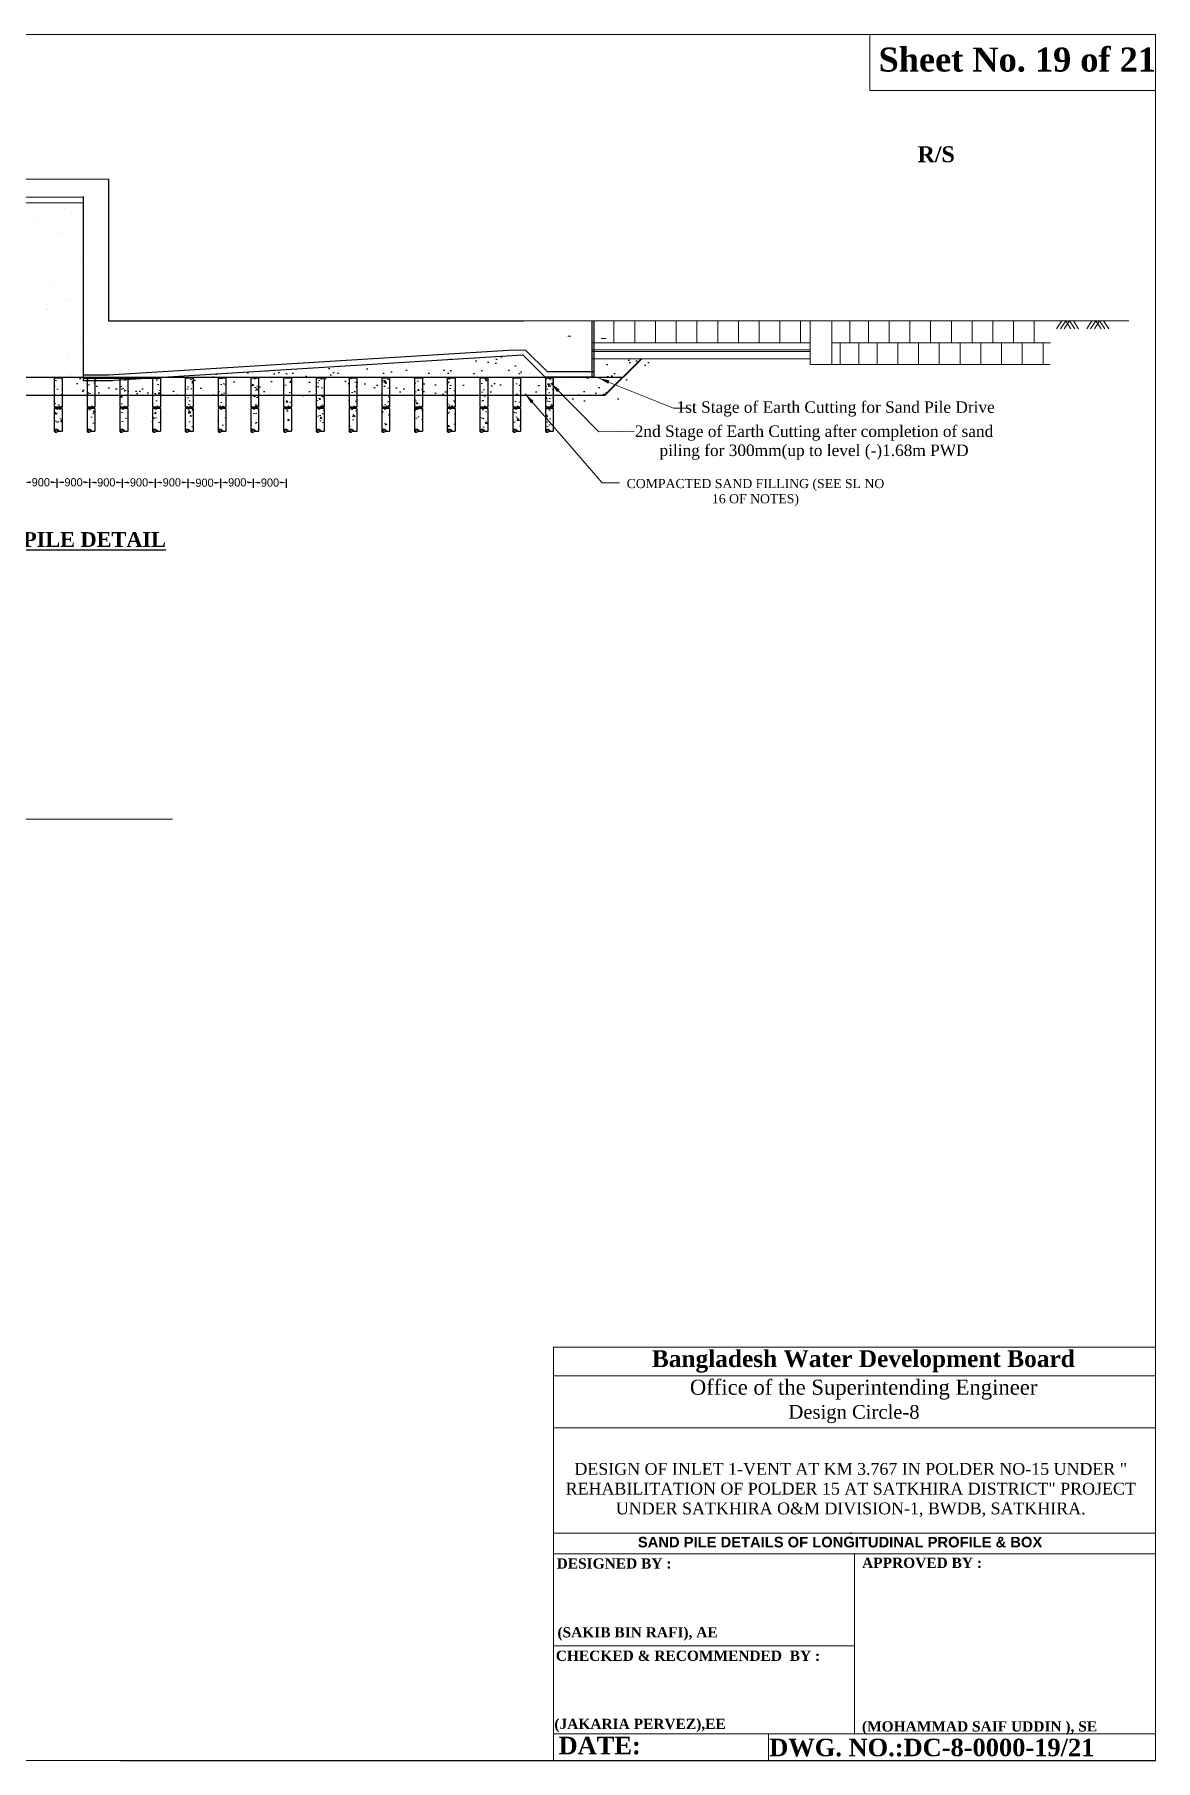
# Model space of a CAD drawing. Header units: inches. Extents: x -1277702 to 350617, y -622745 to 1282697.
# Drawn here: x -491949 to -461137, y 891446 to 938904 of the extents above; entities that cross this region are included whole.
import ezdxf

# ---------------------------------------------------------------- set-up
doc = ezdxf.new("R2010")
doc.units = ezdxf.units.IN
doc.header["$LTSCALE"] = 600
doc.header["$MEASUREMENT"] = 0
doc.linetypes.add('DASHED', pattern=[0.75, 0.5, -0.25])
for name, color, linetype, lineweight in [('DIM', 140, 'Continuous', 15), ('DIMENSION', 3, 'Continuous', 15), ('HATCH', 252, 'Continuous', 5), ('Left Bank Profile', 7, 'Continuous', 25), ('LINE', 7, 'Continuous', 20)]:
    doc.layers.add(name, color=color, linetype=linetype, lineweight=lineweight)
doc.layers.add('P1', color=7, linetype='Continuous')
doc.layers.add('TEXT', color=7, linetype='Continuous')
doc.styles.add('1-2', font='arial.ttf')
doc.styles.add('arial', font='swisscl.ttf')
doc.styles.add('BIG', font='ROMANT.SHX')
doc.styles.add('dimText', font='ARIALN.TTF')
doc.dimstyles.new('3', dxfattribs={"dimtxt": 225, "dimasz": 350, "dimexe": 100, "dimexo": 25, "dimgap": 9, "dimtad": 0, "dimdec": 0, "dimzin": 0, "dimdsep": 46, "dimtxsty": 'Standard', "dimcen": 0, "dimclrd": 5, "dimclre": 6, "dimclrt": 1, "dimadec": 0, "dimazin": 0, "dimtfac": 1, "dimtdec": 0, "dimtofl": 0, "dimtmove": 2, "dimatfit": 3, "dimfxl": 1, "dimfrac": 1, "dimtolj": 1, "dimtzin": 0, "dimarcsym": 0})
doc.dimstyles.new('dim_230', dxfattribs={"dimtxt": 460, "dimasz": 460, "dimexe": 230, "dimexo": 100, "dimgap": 100, "dimtad": 1, "dimdec": 0, "dimzin": 0, "dimdsep": 46, "dimtxsty": 'dimText', "dimcen": 0.09, "dimclrd": 256, "dimclre": 256, "dimclrt": 7, "dimadec": 0, "dimazin": 0, "dimtfac": 1, "dimtdec": 0, "dimtofl": 0, "dimtmove": 0, "dimatfit": 3, "dimfxl": 1, "dimtolj": 1, "dimtzin": 0, "dimlwd": -1, "dimlwe": -1, "dimarcsym": 0})
doc.dimstyles.new('dim_70', dxfattribs={"dimtxt": 140, "dimasz": 140, "dimexe": 70, "dimexo": 40, "dimgap": 50, "dimtad": 1, "dimdec": 0, "dimzin": 0, "dimdsep": 46, "dimtxsty": 'arial', "dimcen": 0.09, "dimclrd": 5, "dimclre": 5, "dimclrt": 7, "dimadec": 0, "dimazin": 0, "dimtfac": 1, "dimtdec": 0, "dimtmove": 0, "dimatfit": 3, "dimfxl": 1, "dimtolj": 1, "dimtzin": 0, "dimarcsym": 0})

# ---------------------------------------------------------------- blocks, each defined once
blk = doc.blocks.new('DOT')
at = {"layer": 'DIM'}
for p, q in [((0, 62.63), (0, -75.16)), ((-75.25, 0), (71.07, 0))]:
    blk.add_line(p, q, dxfattribs=at)
at = {"layer": 'DIM', "const_width": 24.75}
blk.add_lwpolyline([(-12.62, 0, 1), (12.62, 0, 1)], format="xyb", close=True, dxfattribs=at)
blk = doc.blocks.new('pile-X')
at = {"layer": 'DIM', "ltscale": 50}
h = blk.add_hatch(dxfattribs=at)
h.set_pattern_fill('AR-CONC', color=8, scale=100, style=0)
h.set_pattern_definition([(50, (-3010845.5, 571089.3), (717.26018, -62.75213), [75, -825]), (355, (-3010845.5, 571089.3), (-138.75133, 752.19213), [60, -660]), (100.4514, (-3010785.7, 571084.1), (578.50938, 689.43954), [63.74019, -701.14211]), (46.1842, (-3010845.5, 571289.3), (1067.24105, -165.51901), [112.5, -1237.5]), (96.6356, (-3010756.5, 571275.5), (934.6627, 974.11787), [95.6103, -1051.713]), (351.1842, (-3010845.5, 571289.3), (934.66195, 974.1186), [90, -990]), (21, (-3010745.5, 571239.3), (596.90705, -402.61889), [75, -825]), (326, (-3010745.5, 571239.3), (243.31533, 725.15005), [60, -660]), (71.4514, (-3010695.7, 571205.75), (840.22263, 322.5305), [63.74019, -701.14211]), (37.5, (-3010845.48, 571089.3), (12.159855, 332.893854), [0, -652, 0, -670, 0, -662.5]), (7.5, (-3010845.48, 571089.3), (263.069537, 394.41171), [0, -382, 0, -637, 0, -252.5]), (327.5, (-3011068.48, 571089.3), (533.822436, -22.554872), [0, -250, 0, -780, 0, -1035]), (317.5, (-3011168.48, 571089.3), (583.18617, 100.10498), [0, -325, 0, -518, 0, -735])])
h.paths.add_polyline_path([(-150, -1863), (-44, -1863), (-44, -1814), (22, -1903), (22, -1862), (150, -1862), (150, 0), (-150, 0)])
at = {"layer": 'P1', "ltscale": 50}
for points in [[(-150, 0), (-150, -1112)], [(-150, 0), (150, 0)], [(150, 0), (150, -1112)], [(-150, -1112), (-44, -1112), (-44, -1064), (22, -1152), (22, -1112), (150, -1112)], [(-150, -1161), (-29, -1161), (-29, -1113), (38, -1201), (38, -1161), (150, -1161)], [(-150, -1161), (-150, -2029)], [(150, -1161), (150, -2011)]]:
    blk.add_lwpolyline(points, dxfattribs=at)
blk.add_spline([(-150, -2029), (-115, -2047), (-72, -2042), (-23, -2010), (15, -1981), (67, -1965), (106, -1968), (132, -1982), (144, -1997), (150, -2011), (150, -2024), (123, -2061), (73, -2067), (38, -2051), (10, -2031), (-18, -2023), (-51, -2031)], degree=3, dxfattribs=at)
blk = doc.blocks.new('*D75')
at = {"layer": 'DEFPOINTS', "color": 0}
for p in [(-492226, 926419), (-491326, 926592), (-491326, 926419)]:
    blk.add_point(p, dxfattribs=at)
at = {"layer": 'LINE', "color": 6, "lineweight": -2}
for p, q in [((-492226, 926444), (-492226, 926692)), ((-491326, 926444), (-491326, 926692))]:
    blk.add_line(p, q, dxfattribs=at)
at = {"layer": 'LINE', "color": 5, "lineweight": -2}
for p, q in [((-492076, 926592), (-492047, 926592)), ((-491476, 926592), (-491504, 926592))]:
    blk.add_line(p, q, dxfattribs=at)
at = {"layer": 'LINE', "color": 5}
for points in [[(-492076, 926617), (-492076, 926567), (-492226, 926592)], [(-491476, 926617), (-491476, 926567), (-491326, 926592)]]:
    blk.add_solid(points, dxfattribs=at)
at = {"layer": 'LINE', "color": 1, "insert": (-491776, 926592), "char_height": 225, "attachment_point": 5}
blk.add_mtext('\\A1;900', dxfattribs=at)
blk = doc.blocks.new('*D76')
at = {"layer": 'DEFPOINTS', "color": 0}
for p in [(-490426, 926415), (-489526, 926588), (-489526, 926415)]:
    blk.add_point(p, dxfattribs=at)
at = {"layer": 'LINE', "color": 6, "lineweight": -2}
for p, q in [((-490426, 926440), (-490426, 926688)), ((-489526, 926440), (-489526, 926688))]:
    blk.add_line(p, q, dxfattribs=at)
at = {"layer": 'LINE', "color": 5, "lineweight": -2}
for p, q in [((-490276, 926588), (-490247, 926588)), ((-489676, 926588), (-489704, 926588))]:
    blk.add_line(p, q, dxfattribs=at)
at = {"layer": 'LINE', "color": 5}
for points in [[(-490276, 926613), (-490276, 926563), (-490426, 926588)], [(-489676, 926613), (-489676, 926563), (-489526, 926588)]]:
    blk.add_solid(points, dxfattribs=at)
at = {"layer": 'LINE', "color": 1, "insert": (-489976, 926588), "char_height": 225, "attachment_point": 5}
blk.add_mtext('\\A1;900', dxfattribs=at)
blk = doc.blocks.new('*D77')
at = {"layer": 'DEFPOINTS', "color": 0}
for p in [(-491326, 926419), (-490426, 926592), (-490426, 926419)]:
    blk.add_point(p, dxfattribs=at)
at = {"layer": 'LINE', "color": 6, "lineweight": -2}
for p, q in [((-491326, 926444), (-491326, 926692)), ((-490426, 926444), (-490426, 926692))]:
    blk.add_line(p, q, dxfattribs=at)
at = {"layer": 'LINE', "color": 5, "lineweight": -2}
for p, q in [((-491176, 926592), (-491147, 926592)), ((-490576, 926592), (-490604, 926592))]:
    blk.add_line(p, q, dxfattribs=at)
at = {"layer": 'LINE', "color": 5}
for points in [[(-491176, 926617), (-491176, 926567), (-491326, 926592)], [(-490576, 926617), (-490576, 926567), (-490426, 926592)]]:
    blk.add_solid(points, dxfattribs=at)
at = {"layer": 'LINE', "color": 1, "insert": (-490876, 926592), "char_height": 225, "attachment_point": 5}
blk.add_mtext('\\A1;900', dxfattribs=at)
blk = doc.blocks.new('*D78')
at = {"layer": 'DEFPOINTS', "color": 0}
for p in [(-487726, 926579), (-487726, 926406), (-486826, 926406)]:
    blk.add_point(p, dxfattribs=at)
at = {"layer": 'LINE', "color": 6, "lineweight": -2}
for p, q in [((-487726, 926431), (-487726, 926679)), ((-486826, 926431), (-486826, 926679))]:
    blk.add_line(p, q, dxfattribs=at)
at = {"layer": 'LINE', "color": 5, "lineweight": -2}
for p, q in [((-487576, 926579), (-487547, 926579)), ((-486976, 926579), (-487004, 926579))]:
    blk.add_line(p, q, dxfattribs=at)
at = {"layer": 'LINE', "color": 5}
for points in [[(-487576, 926604), (-487576, 926554), (-487726, 926579)], [(-486976, 926604), (-486976, 926554), (-486826, 926579)]]:
    blk.add_solid(points, dxfattribs=at)
at = {"layer": 'LINE', "color": 1, "insert": (-487276, 926579), "char_height": 225, "attachment_point": 5}
blk.add_mtext('\\A1;900', dxfattribs=at)
blk = doc.blocks.new('*D79')
at = {"layer": 'DEFPOINTS', "color": 0}
for p in [(-488626, 926588), (-488626, 926415), (-487726, 926415)]:
    blk.add_point(p, dxfattribs=at)
at = {"layer": 'LINE', "color": 6, "lineweight": -2}
for p, q in [((-488626, 926440), (-488626, 926688)), ((-487726, 926440), (-487726, 926688))]:
    blk.add_line(p, q, dxfattribs=at)
at = {"layer": 'LINE', "color": 5, "lineweight": -2}
for p, q in [((-488476, 926588), (-488447, 926588)), ((-487876, 926588), (-487904, 926588))]:
    blk.add_line(p, q, dxfattribs=at)
at = {"layer": 'LINE', "color": 5}
for points in [[(-488476, 926613), (-488476, 926563), (-488626, 926588)], [(-487876, 926613), (-487876, 926563), (-487726, 926588)]]:
    blk.add_solid(points, dxfattribs=at)
at = {"layer": 'LINE', "color": 1, "insert": (-488176, 926588), "char_height": 225, "attachment_point": 5}
blk.add_mtext('\\A1;900', dxfattribs=at)
blk = doc.blocks.new('*D80')
at = {"layer": 'DEFPOINTS', "color": 0}
for p in [(-489526, 926588), (-489526, 926415), (-488626, 926415)]:
    blk.add_point(p, dxfattribs=at)
at = {"layer": 'LINE', "color": 6, "lineweight": -2}
for p, q in [((-489526, 926440), (-489526, 926688)), ((-488626, 926440), (-488626, 926688))]:
    blk.add_line(p, q, dxfattribs=at)
at = {"layer": 'LINE', "color": 5, "lineweight": -2}
for p, q in [((-489376, 926588), (-489347, 926588)), ((-488776, 926588), (-488804, 926588))]:
    blk.add_line(p, q, dxfattribs=at)
at = {"layer": 'LINE', "color": 5}
for points in [[(-489376, 926613), (-489376, 926563), (-489526, 926588)], [(-488776, 926613), (-488776, 926563), (-488626, 926588)]]:
    blk.add_solid(points, dxfattribs=at)
at = {"layer": 'LINE', "color": 1, "insert": (-489076, 926588), "char_height": 225, "attachment_point": 5}
blk.add_mtext('\\A1;900', dxfattribs=at)
blk = doc.blocks.new('*D81')
at = {"layer": 'DEFPOINTS', "color": 0}
for p in [(-485926, 926410), (-485026, 926583), (-485026, 926410)]:
    blk.add_point(p, dxfattribs=at)
at = {"layer": 'LINE', "color": 6, "lineweight": -2}
for p, q in [((-485926, 926435), (-485926, 926683)), ((-485026, 926435), (-485026, 926683))]:
    blk.add_line(p, q, dxfattribs=at)
at = {"layer": 'LINE', "color": 5, "lineweight": -2}
for p, q in [((-485776, 926583), (-485747, 926583)), ((-485176, 926583), (-485204, 926583))]:
    blk.add_line(p, q, dxfattribs=at)
at = {"layer": 'LINE', "color": 5}
for points in [[(-485776, 926608), (-485776, 926558), (-485926, 926583)], [(-485176, 926608), (-485176, 926558), (-485026, 926583)]]:
    blk.add_solid(points, dxfattribs=at)
at = {"layer": 'LINE', "color": 1, "insert": (-485476, 926583), "char_height": 225, "attachment_point": 5}
blk.add_mtext('\\A1;900', dxfattribs=at)
blk = doc.blocks.new('*D82')
at = {"layer": 'DEFPOINTS', "color": 0}
for p in [(-486826, 926415), (-485926, 926588), (-485926, 926415)]:
    blk.add_point(p, dxfattribs=at)
at = {"layer": 'LINE', "color": 6, "lineweight": -2}
for p, q in [((-486826, 926440), (-486826, 926688)), ((-485926, 926440), (-485926, 926688))]:
    blk.add_line(p, q, dxfattribs=at)
at = {"layer": 'LINE', "color": 5, "lineweight": -2}
for p, q in [((-486676, 926588), (-486647, 926588)), ((-486076, 926588), (-486104, 926588))]:
    blk.add_line(p, q, dxfattribs=at)
at = {"layer": 'LINE', "color": 5}
for points in [[(-486676, 926613), (-486676, 926563), (-486826, 926588)], [(-486076, 926613), (-486076, 926563), (-485926, 926588)]]:
    blk.add_solid(points, dxfattribs=at)
at = {"layer": 'LINE', "color": 1, "insert": (-486376, 926588), "char_height": 225, "attachment_point": 5}
blk.add_mtext('\\A1;900', dxfattribs=at)

msp = doc.modelspace()

# ---------------------------------------------------------------- hatches: boundary and pattern name
at = {"linetype": 'DASHED'}
h = msp.add_hatch(dxfattribs=at)
h.set_pattern_fill('AR-SAND', color=256, scale=400, style=0)
h.set_pattern_definition([(142.5, (-1465589.95, -13229.54), (25.19734, 770.7295), [0, -608, 0, -680, 0, -650]), (172.5, (-1465590, -13229.5), (-707.9107, 1128.8584), [0, -328, 0, -548, 0, -210]), (212.5, (-1465097.95, -13229.54), (-1245.65674, 2.26362), [0, -200, 0, -720, 0, -940]), (222.5, (-1465098, -13229.5), (-1202.4506, 351.0702), [0, -100, 0, -472, 0, -540])])
h.paths.add_polyline_path([(-490848.07503, 928977.88837), (-490877.36255, 929477.88837), (-488776.87438, 929477.88837), (-478791.77274, 930092.98703), (-478179.10132, 929480.31562), (-477553.67384, 929480.31562), (-477553.67384, 928977.88837)])
h = msp.add_hatch()
h.set_pattern_fill('AR-SAND', scale=400, style=0)
h.set_pattern_definition([(142.5, (-859590.9, 741273.1), (25.1973, 770.7295), [0, -608, 0, -680, 0, -650]), (172.5, (-859590.9, 741273.1), (-707.9107, 1128.8584), [0, -328, 0, -548, 0, -210]), (212.5, (-859098.9, 741273.1), (-1245.6567, 2.2636), [0, -200, 0, -720, 0, -940]), (222.5, (-859098.9, 741273.1), (-1202.4506, 351.0702), [0, -100, 0, -472, 0, -540])])
h.paths.add_polyline_path([(-477207.9432, 929480.31562), (-476566.28551, 929480.31562), (-476566.28551, 929990.31562), (-474805.00668, 929990.31562), (-475963.15488, 928832.16742), (-476566.26619, 928832.16742), (-477207.9432, 928832.14994)])

# ---------------------------------------------------------------- linework, layer by layer
at = {"color": 0}
for p, q in [((-489911.14374, 934927.88837), (-489911.14374, 931027.88837)), ((-490611.63191, 931101.29058), (-490611.63191, 929701.29058)), ((-490611.63191, 931051.29058), (-490611.63191, 929651.29058)), ((-489911.14374, 931027.88837), (-481238.80576, 931027.88837)), ((-476616.64801, 929480.31562), (-476616.64801, 931030.31375)), ((-476566.28551, 929480.31562), (-476566.28551, 931030.31375)), ((-476566.28551, 929480.31562), (-476566.28551, 931030.31375)), ((-478771.14374, 930227.88837), (-489911.14374, 929541.64607)), ((-478448.8114, 930227.88837), (-477851.23865, 929630.31562)), ((-489911.14374, 929391.64607), (-478526.0421, 930092.98703)), ((-478526.0421, 930092.98703), (-477913.37069, 929480.31562)), ((-490611.63191, 929458.67641), (-488511.14374, 929458.67641)), ((-476566.28551, 929480.31562), (-477913.37069, 929480.31562)), ((-476566.28551, 929630.31562), (-477851.23865, 929630.31562)), ((-476268.33742, 928977.88837), (-513583.27826, 928977.88837))]:
    msp.add_line(p, q, dxfattribs=at)
at = {"linetype": 'DASHED'}
for p, q in [((-491173.77979, 934171.16091), (-491173.77979, 934171.16091)), ((-491117.76526, 934124.66472), (-491117.76526, 934124.66472)), ((-490949.08697, 934017.20479), (-490949.08697, 934017.20479)), ((-490721.51629, 934175.55996), (-490721.51629, 934175.55996)), ((-490647.78856, 934108.00094), (-490647.78856, 934108.00094)), ((-491923.96693, 933824.48973), (-491923.96693, 933824.48973)), ((-491850.2392, 933756.93071), (-491850.2392, 933756.93071)), ((-491656.13862, 933801.03396), (-491656.13862, 933801.03396)), ((-491587.50187, 933628.08546), (-491587.50187, 933628.08546)), ((-490726.593, 933543.70455), (-490726.593, 933543.70455)), ((-491803.30212, 933401.9531), (-491803.30212, 933401.9531)), ((-491595.0987, 933429.3636), (-491595.0987, 933429.3636)), ((-491502.2443, 933438.05213), (-491502.2443, 933438.05213)), ((-491269.90479, 933472.17619), (-491269.90479, 933472.17619)), ((-491148.58244, 933400.4314), (-491148.58244, 933400.4314)), ((-491104.11454, 933073.23342), (-491104.11454, 933073.23342)), ((-490794.71391, 933123.02382), (-490794.71391, 933123.02382)), ((-491871.69237, 933013.30028), (-491871.69237, 933013.30028)), ((-491630.94127, 933030.30445), (-491630.94127, 933030.30445)), ((-491264.45053, 932626.44456), (-491264.45053, 932626.44456)), ((-491123.3851, 932629.70189), (-491123.3851, 932629.70189)), ((-491030.3868, 933005.6744), (-491030.3868, 933005.6744)), ((-490682.3919, 932686.79582), (-490682.3919, 932686.79582)), ((-491884.84254, 932335.7256), (-491884.84254, 932335.7256)), ((-491717.31931, 932119.11931), (-491717.31931, 932119.11931)), ((-491605.74393, 932259.57494), (-491605.74393, 932259.57494)), ((-491434.50368, 932414.84612), (-491434.50368, 932414.84612)), ((-491226.30026, 932442.25662), (-491226.30026, 932442.25662)), ((-490901.10635, 932485.06921), (-490901.10635, 932485.06921)), ((-491548.64102, 932011.65939), (-491548.64102, 932011.65939)), ((-491486.71278, 931970.90688), (-491486.71278, 931970.90688)), ((-491412.98505, 931903.34786), (-491412.98505, 931903.34786)), ((-491098.18776, 931858.97238), (-491098.18776, 931858.97238)), ((-490941.39918, 931624.80367), (-490941.39918, 931624.80367)), ((-491934.21095, 931313.3982), (-491934.21095, 931313.3982)), ((-491609.01703, 931356.21079), (-491609.01703, 931356.21079)), ((-491580.54659, 931488.84543), (-491580.54659, 931488.84543)), ((-491065.70525, 931427.73914), (-491065.70525, 931427.73914)), ((-491064.99014, 931584.46928), (-491064.99014, 931584.46928)), ((-490857.50183, 931455.14964), (-490857.50183, 931455.14964)), ((-490666.86038, 931219.65057), (-490666.86038, 931219.65057)), ((-491869.31102, 930868.58035), (-491869.31102, 930868.58035)), ((-491795.58329, 930801.02133), (-491795.58329, 930801.02133)), ((-491555.34924, 930718.11593), (-491555.34924, 930718.11593)), ((-491394.26797, 931117.47842), (-491394.26797, 931117.47842)), ((-491225.58968, 931010.01849), (-491225.58968, 931010.01849)), ((-491072.99041, 931088.24288), (-491072.99041, 931088.24288)), ((-491864.00458, 930620.89916), (-491864.00458, 930620.89916)), ((-491773.61593, 930298.88071), (-491773.61593, 930298.88071)), ((-491565.41251, 930326.29121), (-491565.41251, 930326.29121)), ((-491447.58839, 930482.14275), (-491447.58839, 930482.14275)), ((-491240.21859, 930369.10381), (-491240.21859, 930369.10381)), ((-491047.79307, 930317.51337), (-491047.79307, 930317.51337)), ((-490696.90681, 930440.63216), (-490696.90681, 930440.63216)), ((-491530.1519, 929947.38642), (-491530.1519, 929947.38642)), ((-491071.21662, 930115.83752), (-491071.21662, 930115.83752)), ((-491049.45862, 930117.32404), (-491049.45862, 930117.32404)), ((-490975.73089, 930049.76501), (-490975.73089, 930049.76501)), ((-490902.53833, 930008.3776), (-490902.53833, 930008.3776)), ((-490627.73599, 929730.88644), (-490627.73599, 929730.88644)), ((-478463.70787, 929791.79176), (-478463.70787, 929791.79176)), ((-491948.12928, 929240.24538), (-491948.12928, 929240.24538)), ((-491830.18663, 929379.81621), (-491830.18663, 929379.81621)), ((-491825.14373, 929485.26112), (-491825.14373, 929485.26112)), ((-491768.86003, 929473.94302), (-491768.86003, 929473.94302)), ((-491540.95324, 929619.25826), (-491540.95324, 929619.25826)), ((-491432.05687, 929495.78553), (-491432.05687, 929495.78553)), ((-491404.81749, 929311.77373), (-491404.81749, 929311.77373)), ((-491196.61407, 929339.18423), (-491196.61407, 929339.18423)), ((-491022.59573, 929546.78386), (-491022.59573, 929546.78386)), ((-490935.71649, 929523.7802), (-490935.71649, 929523.7802)), ((-490871.42016, 929381.99682), (-490871.42016, 929381.99682)), ((-478350.82634, 929583.04032), (-478350.82634, 929583.04032)), ((-478308.00084, 929624.23857), (-478308.00084, 929624.23857)), ((-478066.63584, 929449.04318), (-478066.63584, 929449.04318)), ((-477839.25789, 929439.41046), (-477839.25789, 929439.41046)), ((-477825.64201, 929254.11162), (-477825.64201, 929254.11162)), ((-477441.12813, 929323.44114), (-477441.12813, 929323.44114)), ((-491504.95456, 929176.65691), (-491504.95456, 929176.65691)), ((-490748.16528, 929114.19663), (-490748.16528, 929114.19663)), ((-477897.95755, 929075.71507), (-477897.95755, 929075.71507)), ((-477166.63584, 928968.25514), (-477166.63584, 928968.25514)), ((-476939.25789, 928958.62243), (-476939.25789, 928958.62243))]:
    msp.add_line(p, q, dxfattribs=at)
at = {"color": 7}
for p, q in [((-490611.63191, 934451.29058), (-490611.63191, 929391.64607)), ((-489911.14374, 931027.88837), (-478511.14374, 931027.88837)), ((-476289.37173, 928977.88837), (-475276.94448, 929990.31562)), ((-476268.33742, 928977.88837), (-475255.91017, 929990.31562)), ((-514035.34301, 929480.31562), (-475765.91017, 929480.31562)), ((-490611.63191, 929701.29058), (-490611.63191, 929551.29058)), ((-490611.63191, 929651.29058), (-490611.63191, 929501.29058)), ((-489911.14374, 929541.64607), (-490611.63191, 929541.64607)), ((-490611.63191, 929391.64607), (-489808.5857, 929391.64607))]:
    msp.add_line(p, q, dxfattribs=at)
at = {"layer": 'DIM', "ltscale": 500}
for centre, radius, start, end in [((-491345.66107, 927865.65722), 156.48904, 56.772061547, 112.077716658), ((-491320.39787, 928124.46879), 141.49037, 233.540251251, 295.309526956), ((-490445.66107, 927865.65722), 156.48904, 56.772061547, 112.077716658), ((-490420.39787, 928124.46879), 141.49037, 233.540251251, 295.309526956), ((-489545.66107, 927865.65722), 156.48904, 56.772061547, 112.077716658), ((-489520.39787, 928124.46879), 141.49037, 233.540251251, 295.309526956), ((-488645.66107, 927865.65722), 156.48904, 56.772061547, 112.077716658), ((-488620.39787, 928124.46879), 141.49037, 233.540251251, 295.309526956), ((-487745.66107, 927865.65722), 156.48904, 56.772061547, 112.077716658), ((-487720.39787, 928124.46879), 141.49037, 233.540251251, 295.309526956), ((-486845.66107, 927865.65722), 156.48904, 56.772061547, 112.077716658), ((-486820.39787, 928124.46879), 141.49037, 233.540251251, 295.309526956), ((-485945.66107, 927865.65722), 156.48904, 56.772061547, 112.077716658), ((-485920.39787, 928124.46879), 141.49037, 233.540251251, 295.309526956), ((-485045.66107, 927865.65722), 156.48904, 56.772061547, 112.077716658), ((-485020.39787, 928124.46879), 141.49037, 233.540251251, 295.309526956), ((-484145.66107, 927865.65722), 156.48904, 56.772061547, 112.077716658), ((-484120.39787, 928124.46879), 141.49037, 233.540251251, 295.309526956), ((-483245.66107, 927865.65722), 156.48904, 56.772061547, 112.077716658), ((-483220.39787, 928124.46879), 141.49037, 233.540251251, 295.309526956), ((-482345.66107, 927865.65722), 156.48904, 56.772061547, 112.077716658), ((-482320.39787, 928124.46879), 141.49037, 233.540251251, 295.309526956), ((-481445.66107, 927865.65722), 156.48904, 56.772061547, 112.077716658), ((-481420.39787, 928124.46879), 141.49037, 233.540251251, 295.309526956), ((-480545.66107, 927865.65722), 156.48904, 56.772061547, 112.077716658), ((-480520.39787, 928124.46879), 141.49037, 233.540251251, 295.309526956), ((-479645.66107, 927865.65722), 156.48904, 56.772061547, 112.077716658), ((-479620.39787, 928124.46879), 141.49037, 233.540251251, 295.309526956), ((-478745.66107, 927865.65722), 156.48904, 56.772061547, 112.077716658), ((-478720.39787, 928124.46879), 141.49037, 233.540251251, 295.309526956), ((-477845.66107, 927865.65722), 156.48904, 56.772061547, 112.077716658), ((-477820.39787, 928124.46879), 141.49037, 233.540251251, 295.309526956)]:
    msp.add_arc(centre, radius, start, end, dxfattribs=at)
at = {"layer": 'HATCH', "color": 3, "lineweight": 15}
for points in [[(-463710.53179, 931030.07136), (-463854.28025, 930814.33906)], [(-463604.65024, 931030.07136), (-463748.3987, 930814.33906)], [(-463498.76868, 931030.07136), (-463642.51714, 930814.33906)], [(-463604.65024, 931030.07136), (-463460.78112, 930814.33906)], [(-463498.76868, 931030.07136), (-463354.89956, 930814.33906)], [(-463392.88713, 931030.07136), (-463249.01801, 930814.33906)], [(-462883.3731, 931030.07136), (-463027.12155, 930814.33906)], [(-462777.49154, 931030.07136), (-462921.24, 930814.33906)], [(-462671.60998, 931030.07136), (-462815.35844, 930814.33906)], [(-462777.49154, 931030.07136), (-462633.62242, 930814.33906)], [(-462671.60998, 931030.07136), (-462527.74086, 930814.33906)], [(-462565.72843, 931030.07136), (-462421.85931, 930814.33906)]]:
    msp.add_lwpolyline(points, dxfattribs=at)
at = {"layer": 'Left Bank Profile'}
msp.add_lwpolyline([(-489587.08745, 891445.64523), (-461136.54698, 891445.64523)], dxfattribs=at)
msp.add_lwpolyline([(-489587.08745, 891445.64523), (-461136.54698, 891445.64523)], dxfattribs=at)
at = {"layer": 'LINE', "ltscale": 2}
for p, q in [((-499911.14374, 934927.88837), (-489911.14374, 934927.88837)), ((-499210.65558, 934427.88837), (-490611.63191, 934427.88837)), ((-499210.65558, 934277.88837), (-490611.63191, 934277.88837)), ((-478771.14374, 931027.88837), (-481238.80576, 931027.88837)), ((-479133.09374, 931023.66562), (-479346.0164, 931023.66562)), ((-478563.09374, 931030.31562), (-479133.09374, 931023.66562)), ((-479133.09374, 930833.66562), (-479133.09374, 930833.66562)), ((-478563.09374, 931030.31562), (-476703.94374, 931030.31562)), ((-476616.64801, 931030.31375), (-476754.30624, 931030.31562)), ((-476566.28551, 931030.31375), (-476703.94374, 931030.31562)), ((-476566.28551, 931030.31375), (-476703.94374, 931030.31562)), ((-461866.8716, 931030.10468), (-476627.77611, 931030.30065)), ((-476020.57611, 931030.31562), (-476020.57611, 930430.31562)), ((-475450.57611, 931030.31562), (-475450.57611, 930430.31562)), ((-474880.57611, 931030.31562), (-474880.57611, 930430.31562)), ((-474310.57611, 931030.31562), (-474310.57611, 930430.31562)), ((-473740.57611, 931030.31562), (-473740.57611, 930430.31562)), ((-473170.57611, 931030.31562), (-473170.57611, 930430.31562)), ((-472600.57611, 931030.31562), (-472600.57611, 930430.31562)), ((-472030.57611, 931030.31562), (-472030.57611, 930430.31562)), ((-471460.57611, 930430.31562), (-471460.57611, 931030.31562)), ((-470890.57611, 931030.31562), (-470890.57611, 930430.31562)), ((-470890.57611, 931030.31562), (-470890.57611, 930430.31562)), ((-470630.56549, 929830.4473), (-470630.56549, 931030.22103)), ((-470320.57611, 931030.31562), (-470320.57611, 931030.21506)), ((-470030.56549, 931030.21307), (-470030.56549, 930736.1919)), ((-470030.56549, 931030.21307), (-470030.56549, 929830.44001)), ((-469750.57611, 931030.31562), (-469750.57611, 931030.20732)), ((-469540.75902, 931030.44615), (-469540.75902, 930430.44615)), ((-469027.77611, 931030.4473), (-469027.77611, 930430.4473)), ((-468457.77611, 931030.4473), (-468457.77611, 930430.4473)), ((-467887.77611, 931030.4473), (-467887.77611, 930430.4473)), ((-467317.77611, 931030.4473), (-467317.77611, 930430.4473)), ((-466747.77611, 931030.4473), (-466747.77611, 930430.4473)), ((-466177.77611, 931030.4473), (-466177.77611, 930430.4473)), ((-465607.77611, 931030.4473), (-465607.77611, 930430.4473)), ((-465037.77611, 931030.4473), (-465037.77611, 930430.4473)), ((-464467.77611, 930430.4473), (-464467.77611, 931030.4473)), ((-463897.77611, 931030.4473), (-463897.77611, 931030.13165)), ((-463327.77611, 931030.4473), (-463327.77611, 931030.12408)), ((-462757.77611, 931030.4473), (-462757.77611, 931030.11651)), ((-478448.8114, 930227.88837), (-478771.14374, 930227.88837)), ((-477207.9432, 930605.88385), (-477287.9432, 930605.88385)), ((-470890.57611, 930430.31562), (-476616.64801, 930430.31562)), ((-476616.64801, 930430.31562), (-470630.56549, 930430.31562)), ((-476616.64801, 930230.31562), (-470630.56549, 930230.31562)), ((-476616.64801, 930190.31562), (-470630.56549, 930190.31562)), ((-476239.00923, 930548.84019), (-476376.66746, 930548.84206)), ((-470030.56549, 930430.4473), (-464024.6465, 930430.4473)), ((-469807.24755, 930429.52664), (-469807.24755, 929830.4377)), ((-469286.68679, 930429.52032), (-469286.68679, 929830.43138)), ((-468787.69409, 930430.4473), (-468787.69409, 929831.35836)), ((-468217.69409, 930430.4473), (-468217.69409, 929831.35836)), ((-467647.69409, 930430.4473), (-467647.69409, 929831.35836)), ((-467077.69409, 930430.4473), (-467077.69409, 929831.35836)), ((-466507.69409, 930430.4473), (-466507.69409, 929831.35836)), ((-465937.69409, 930430.4473), (-465937.69409, 929831.35836)), ((-465367.69409, 930430.4473), (-465367.69409, 929831.35836)), ((-464797.69409, 929831.35836), (-464797.69409, 930430.4473)), ((-464227.69409, 930430.4473), (-464227.69409, 929831.35836)), ((-464227.69409, 930430.4473), (-464227.69409, 929831.35836)), ((-476616.64801, 929990.31562), (-470630.56549, 929990.31562)), ((-470630.56549, 929830.4473), (-464027.77611, 929830.36712))]:
    msp.add_line(p, q, dxfattribs=at)
at = {"layer": 'LINE'}
for p, q in [((-477686.34363, 902808.14868), (-461136.54698, 902808.14868)), ((-477686.34363, 902808.14868), (-477686.34363, 896999.58903)), ((-477686.34363, 902023.48351), (-461136.54698, 902023.48351)), ((-477686.34363, 900590.29431), (-461136.54698, 900590.29431)), ((-477686.34363, 897699.617), (-461136.54698, 897699.617)), ((-477686.34363, 897131.1713), (-461136.54698, 897131.1713)), ((-477686.34363, 891445.64523), (-477686.34363, 896999.58903)), ((-469411.44531, 897131.1713), (-469411.44531, 892180.07177)), ((-477686.34363, 894596.23242), (-469411.44531, 894596.23242)), ((-477686.34363, 892180.07177), (-461136.54698, 892180.07177)), ((-474581.16525, 892180.07177), (-461136.54698, 892180.07177)), ((-474581.16525, 892180.07177), (-461136.54698, 892180.07177)), ((-474581.16525, 892180.07177), (-461136.54698, 892180.07177))]:
    msp.add_line(p, q, dxfattribs=at)
at = {"layer": 'LINE', "color": 7, "lineweight": 9}
for p, q in [((-471771.33625, 892180.07177), (-471771.33625, 891445.64523)), ((-461136.54698, 891445.64523), (-477135.64093, 891445.64523)), ((-464550.73815, 891445.64523), (-463431.84159, 891445.64523))]:
    msp.add_line(p, q, dxfattribs=at)
at = {"layer": 'LINE'}
msp.add_lwpolyline([(-461136.54698, 891445.64523), (-528249.73004, 891445.64523), (-528249.73004, 938904.25325), (-461136.54698, 938904.25325)], close=True, dxfattribs=at)
at = {"layer": 'LINE', "lineweight": 9}
msp.add_lwpolyline([(-461136.54698, 938904.25325), (-468984.01086, 938904.25325), (-468984.01086, 937364.89513), (-461136.54698, 937364.89513)], close=True, dxfattribs=at)

# ---------------------------------------------------------------- block references
at = {"layer": 'HATCH', "color": 5, "xscale": -0.7199999999720603, "yscale": 0.7199999999720603, "zscale": 0.7200000000000001}
for p in [(-491296.47965, 929458.67641), (-490396.47965, 929458.67641), (-489496.47965, 929458.67641), (-488596.47965, 929458.67641), (-487696.47965, 929458.67641), (-486796.47965, 929458.67641), (-485896.47965, 929458.67641), (-484996.47965, 929458.67641), (-484096.47965, 929458.67641), (-483196.47965, 929458.67641), (-482296.47965, 929458.67641), (-481396.47965, 929458.67641), (-480496.47965, 929458.67641), (-479596.47965, 929458.67641), (-478696.47965, 929458.67641), (-477796.47965, 929458.67641)]:
    msp.add_blockref('pile-X', p, dxfattribs=at)

# ---------------------------------------------------------------- texts
at = {"layer": 'DIMENSION', "color": 1, "lineweight": 13, "ltscale": 2, "insert": (-467164.74939, 935608.53224), "char_height": 437.4, "attachment_point": 5, "style": '1-2'}
msp.add_mtext('{\\fTimes New Roman|b1|i0|c0|p18;R/S}', dxfattribs=at)
at = {"layer": 'LINE', "color": 7, "lineweight": 9}
for s, insert, char_height, width, attachment_point in [('{\\fTimes New Roman|b1|i0|c0|p18;Sheet No. 19 of 21}', (-468747.46635, 938546.44555), 660.8841486, 23738.7438453, 1), ('{\\fTimes New Roman|b1|i0|c0|p18;Bangladesh Water Development Board}', (-474979.58154, 902726.2917), 461.0743465, 16561.6407069, 1), ('{\\fTimes New Roman|b0|i0|c0|p18;Office of the Superintending Engineer}', (-473934.53927, 901915.5318), 412.6172954, 14821.0791608, 1), ('{\\fTimes New Roman|b0|i0|c0|p18;Design Circle-8}', (-471223.91657, 901218.36004), 375.1066322, 13473.708328, 1), ('{\\fTimes New Roman Greek|b0|i0|c0|p18;\\C256;DESIGN OF INLET 1-VENT AT KM 3.767 IN POLDER NO-15 UNDER " REHABILITATION OF POLDER 15 AT SATKHIRA DISTRICT" PROJECT UNDER SATKHIRA O&M DIVISION-1, BWDB, SATKHIRA.\\P\\A1;\\fArial|b0|i0|c0|p34;.}', (-469512.46865, 897669.7134), 326.04, 16455.1137545, 8), ('{\\fArial|b1|i0|c0|p34;\\C0;SAND PILE DETAILS OF LONGITUDINAL PROFILE & BOX}', (-469806.43438, 897301.02447), 289.9574438, 14657.1961368, 8)]:
    msp.add_mtext(s, dxfattribs=dict(at, insert=insert, char_height=char_height, width=width, attachment_point=attachment_point))
at = {"layer": 'LINE', "attachment_point": 8, "style": 'BIG'}
for s, insert, char_height, width in [('{\\fTimes New Roman|b0|i0|c0|p18;1st Stage of Earth Cutting for Sand Pile Drive}', (-469927.23545, 928398.56099), 315, 28633.1636962), ('{\\fTimes New Roman|b0|i0|c0|p18;2nd Stage of Earth Cutting after completion of sand piling for 300mm(up to level (-)1.68m PWD }', (-470521.5267, 927210.19789), 315, 10298.92566), ('{\\fTimes New Roman|b0|i0|c0|p18;COMPACTED SAND FILLING (SEE SL NO 16 OF NOTES)}', (-472132.52136, 925934.52017), 250, 7479.8102477)]:
    msp.add_mtext(s, dxfattribs=dict(at, insert=insert, char_height=char_height, width=width))
at = {"layer": 'LINE', "color": 7, "lineweight": 9, "attachment_point": 1}
for s, insert, char_height in [('{\\fTimes New Roman|b1|i0|c0|p18;DESIGNED BY :}', (-477597.58976, 897002.71061), 280.6920377), ('{\\fTimes New Roman|b1|i0|c0|p18;APPROVED BY :}', (-469201.67154, 897020.87858), 280.6920377), ('{\\fTimes New Roman|b1|i0|c0|p18;\\C0;(SAKIB BIN RAFI), AE}', (-477575.10909, 895110.35625), 280.6920377), ('{\\fTimes New Roman|b1|i0|c0|p18;CHECKED & RECOMMENDED  BY :}', (-477620.66226, 894466.00698), 280.6920377), ('{\\fTimes New Roman|b1|i0|c0|p18;\\C0;(JAKARIA PERVEZ),EE }', (-477659.67507, 892592.43561), 280.6920377), ('{\\fTimes New Roman|b1|i0|c0|p18;\\C0;(MOHAMMAD SAIF UDDIN ), SE}', (-469205.11942, 892523.72495), 280.6920377), ('{\\fTimes New Roman|b1|i0|c0|p18;DATE:}', (-477544.15159, 892098.15482), 480.945158), (' {\\fTimes New Roman|b1|i0|c0|p18;DWG. NO.:DC-8-0000-19/21}', (-471932.10463, 892043.64283), 480.945158)]:
    msp.add_mtext(s, dxfattribs=dict(at, insert=insert, char_height=char_height))
at = {"layer": 'TEXT', "color": 7, "insert": (-502392.77869, 924952.97012), "char_height": 107.8272, "width": 14847.3248328, "attachment_point": 4, "style": 'arial'}
msp.add_mtext('{\\fTimes New Roman|b1|i0|c0|p18;\\H3.756x;\\L\\C6;SECTION (B1-B1) SHOWING SAND PILE DETAIL}', dxfattribs=at)

# ---------------------------------------------------------------- dimensions: what is measured, and where the dimension line sits
at = {"layer": 'LINE'}
for base, p1, p2, picture, middle in [((-491325.80784, 926591.8013), (-492225.80784, 926419.02913), (-491325.80784, 926419.02913), '*D75', (-491775.80784, 926591.8013)), ((-490425.80784, 926591.8013), (-491325.80784, 926419.02913), (-490425.80784, 926419.02913), '*D77', (-490875.80784, 926591.8013)), ((-489525.80784, 926587.51626), (-490425.80784, 926414.74409), (-489525.80784, 926414.74409), '*D76', (-489975.80784, 926587.51626)), ((-485925.80784, 926587.51626), (-486825.80784, 926414.74409), (-485925.80784, 926414.74409), '*D82', (-486375.80784, 926587.51626)), ((-485025.80784, 926583.23121), (-485925.80784, 926410.45905), (-485025.80784, 926410.45905), '*D81', (-485475.80784, 926583.23121))]:
    dim = msp.add_linear_dim(base=base, p1=p1, p2=p2, dimstyle='3', override={"dimasz": 150, "dimfxl": 700}, dxfattribs=at)
    dim.commit()
    dim.dimension.update_dxf_attribs({"geometry": picture, "text_midpoint": middle})
for base, p1, p2, picture, middle in [((-489525.80784, 926587.51626), (-488625.80784, 926414.74409), (-489525.80784, 926414.74409), '*D80', (-489075.80784, 926587.51626)), ((-488625.80784, 926587.51626), (-487725.80784, 926414.74409), (-488625.80784, 926414.74409), '*D79', (-488175.80784, 926587.51626)), ((-487725.80784, 926578.94617), (-486825.80784, 926406.174), (-487725.80784, 926406.174), '*D78', (-487275.80784, 926578.94617))]:
    dim = msp.add_linear_dim(base=base, p1=p1, p2=p2, angle=180, dimstyle='3', override={"dimasz": 150, "dimfxl": 700}, dxfattribs=at)
    dim.commit()
    dim.dimension.update_dxf_attribs({"geometry": picture, "text_midpoint": middle})

# ---------------------------------------------------------------- leaders
at = {"layer": 'DIM', "ltscale": 500}
for points in [[(-477760.7984, 929319.69124), (-476435.42007, 927975.63253), (-475462.8498, 927999.77397)], [(-476442.37835, 929459.50475), (-474382.47273, 928629.52798), (-473963.98782, 928629.72231)], [(-478461.68425, 929021.92765), (-476348.8559, 926575.07738), (-475868.76088, 926575.07738)]]:
    msp.add_leader(points, dimstyle='dim_230', override={"dimasz": 300}, dxfattribs=at)
at = {"layer": 'HATCH', "color": 3, "ltscale": 50}
msp.add_leader([(-497552.84376, 917332.12741), (-497552.84376, 918327.12741), (-497026.94873, 918327.12741)], dimstyle='dim_70', override={"dimasz": 150, "dimgap": 50, "dimtad": 0, "dimldrblk": 'Dot'}, dxfattribs=at)

doc.saveas('drawing.dxf')
